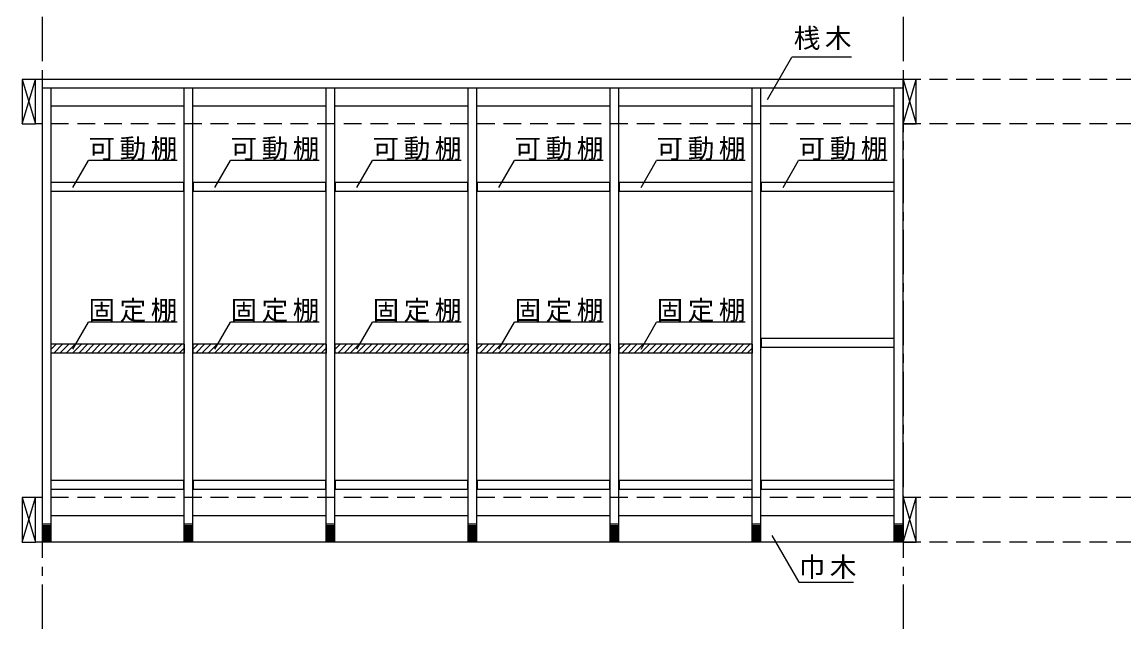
# Model space of a CAD drawing. Units: millimetres at full size, sheet at 1:20; details may follow other scales. Extents: x -3922 to 3878, y -2932 to 2722.
# Drawn here: x -2583 to -100, y -71 to 1289 of the extents above; entities that cross this region are included whole.
import ezdxf

# ---------------------------------------------------------------- set-up
doc = ezdxf.new("R2010")
doc.units = ezdxf.units.MM
doc.header["$LTSCALE"] = 20
doc.linetypes.add('CHAIN1', pattern=[8, 5, -1, 1, -1])
doc.linetypes.add('DASHED2', pattern=[3, 2, -1])
for name, color, linetype in [('0-2_本体', 2, 'Continuous'), ('0-3_固定棚', 3, 'Continuous'), ('0-4_可動棚', 3, 'Continuous'), ('0-5', 4, 'Continuous'), ('0-7_桟木・巾木', 7, 'Continuous'), ('0-8_引き出し', 3, 'Continuous'), ('0-A_文字', 7, 'Continuous'), ('0-B_寸法', 4, 'Continuous'), ('0-C_ハッチ', 4, 'Continuous')]:
    doc.layers.add(name, color=color, linetype=linetype)
doc.styles.add('ＭＳ ゴシック', font='')
doc.styles.get('ＭＳ ゴシック').set_extended_font_data('MS Gothic')

# ---------------------------------------------------------------- blocks, each defined once
blk = doc.blocks.new('R40')
at = {"layer": '0-5', "color": 3}
for p, q in [((10, 18.67), (-10, 18.67)), ((-10, 16), (10, 16)), ((-10, 13.33), (10, 13.33)), ((-10, 10.67), (10, 10.67)), ((-10, 8), (10, 8)), ((-10, 5.33), (10, 5.33)), ((-10, 2.67), (10, 2.67)), ((-10, 0), (10, 0)), ((-10, -2.67), (10, -2.67)), ((-10, -5.33), (10, -5.33)), ((-10, -8), (10, -8)), ((-10, -10.67), (10, -10.67)), ((-10, -13.33), (10, -13.33)), ((-10, -16), (10, -16)), ((-10, -18.67), (10, -18.67))]:
    blk.add_line(p, q, dxfattribs=at)

msp = doc.modelspace()

# ---------------------------------------------------------------- linework, layer by layer
at = {"layer": '0-2_本体', "color": 3}
for p, q in [((-597.87, 1159.05), (-2552.87, 1159.05)), ((-2537.87, 1159.05), (-2537.87, 116.05)), ((-597.87, 116.05), (-597.87, 1159.05)), ((-597.87, 1139.05), (-2537.87, 1139.05)), ((-2517.87, 1139.05), (-2517.87, 116.05)), ((-2217.87, 116.05), (-2217.87, 1139.05)), ((-2197.87, 116.05), (-2197.87, 1139.05)), ((-1897.87, 116.05), (-1897.87, 1139.05)), ((-1877.87, 116.05), (-1877.87, 1139.05)), ((-1577.87, 116.05), (-1577.87, 1139.05)), ((-1557.87, 116.05), (-1557.87, 1139.05)), ((-1257.87, 116.05), (-1257.87, 1139.05)), ((-1237.87, 116.05), (-1237.87, 1139.05)), ((-937.87, 116.05), (-937.87, 1139.05)), ((-917.87, 116.05), (-917.87, 1139.05)), ((-617.87, 116.05), (-617.87, 1139.05)), ((-597.87, 116.05), (-2537.87, 116.05))]:
    msp.add_line(p, q, dxfattribs=at)
at = {"layer": '0-3_固定棚'}
for p, q in [((-2517.87, 562.05), (-2517.87, 542.05)), ((-2217.87, 562.05), (-2517.87, 562.05)), ((-2217.87, 562.05), (-2217.87, 542.05)), ((-2197.87, 562.05), (-2197.87, 542.05)), ((-1897.87, 562.05), (-2197.87, 562.05)), ((-1897.87, 562.05), (-1897.87, 542.05)), ((-1877.87, 562.05), (-1877.87, 542.05)), ((-1577.87, 562.05), (-1877.87, 562.05)), ((-1577.87, 562.05), (-1577.87, 542.05)), ((-1557.87, 562.05), (-1557.87, 542.05)), ((-1257.87, 562.05), (-1557.87, 562.05)), ((-1257.87, 562.05), (-1257.87, 542.05)), ((-1237.87, 562.05), (-1237.87, 542.05)), ((-937.87, 562.05), (-1237.87, 562.05)), ((-937.87, 562.05), (-937.87, 542.05)), ((-2217.87, 542.05), (-2517.87, 542.05)), ((-1897.87, 542.05), (-2197.87, 542.05)), ((-1577.87, 542.05), (-1877.87, 542.05)), ((-1257.87, 542.05), (-1557.87, 542.05)), ((-937.87, 542.05), (-1237.87, 542.05))]:
    msp.add_line(p, q, dxfattribs=at)
at = {"layer": '0-4_可動棚'}
for p, q in [((-2516.87, 906.55), (-2516.87, 926.55)), ((-2218.87, 926.55), (-2516.87, 926.55)), ((-2218.87, 926.55), (-2218.87, 906.55)), ((-2196.87, 906.55), (-2196.87, 926.55)), ((-1898.87, 926.55), (-2196.87, 926.55)), ((-1898.87, 926.55), (-1898.87, 906.55)), ((-1876.87, 906.55), (-1876.87, 926.55)), ((-1578.87, 926.55), (-1876.87, 926.55)), ((-1578.87, 926.55), (-1578.87, 906.55)), ((-1556.87, 906.55), (-1556.87, 926.55)), ((-1258.87, 926.55), (-1556.87, 926.55)), ((-1258.87, 926.55), (-1258.87, 906.55)), ((-1236.87, 906.55), (-1236.87, 926.55)), ((-938.87, 926.55), (-1236.87, 926.55)), ((-938.87, 926.55), (-938.87, 906.55)), ((-916.87, 906.55), (-916.87, 926.55)), ((-618.87, 926.55), (-916.87, 926.55)), ((-618.87, 926.55), (-618.87, 906.55)), ((-2218.87, 906.55), (-2516.87, 906.55)), ((-1898.87, 906.55), (-2196.87, 906.55)), ((-1578.87, 906.55), (-1876.87, 906.55)), ((-1258.87, 906.55), (-1556.87, 906.55)), ((-938.87, 906.55), (-1236.87, 906.55)), ((-618.87, 906.55), (-916.87, 906.55)), ((-618.87, 574.55), (-916.87, 574.55)), ((-618.87, 574.55), (-618.87, 554.55)), ((-2516.87, 234.55), (-2516.87, 254.55)), ((-2218.87, 254.55), (-2516.87, 254.55)), ((-2218.87, 254.55), (-2218.87, 234.55)), ((-2196.87, 234.55), (-2196.87, 254.55)), ((-1898.87, 254.55), (-2196.87, 254.55)), ((-1898.87, 254.55), (-1898.87, 234.55)), ((-1876.87, 234.55), (-1876.87, 254.55)), ((-1578.87, 254.55), (-1876.87, 254.55)), ((-1578.87, 254.55), (-1578.87, 234.55)), ((-1556.87, 234.55), (-1556.87, 254.55)), ((-1258.87, 254.55), (-1556.87, 254.55)), ((-1258.87, 254.55), (-1258.87, 234.55)), ((-1236.87, 234.55), (-1236.87, 254.55)), ((-938.87, 254.55), (-1236.87, 254.55)), ((-938.87, 254.55), (-938.87, 234.55)), ((-916.87, 234.55), (-916.87, 254.55)), ((-618.87, 254.55), (-916.87, 254.55)), ((-618.87, 254.55), (-618.87, 234.55)), ((-2218.87, 234.55), (-2516.87, 234.55)), ((-1898.87, 234.55), (-2196.87, 234.55)), ((-1578.87, 234.55), (-1876.87, 234.55)), ((-1258.87, 234.55), (-1556.87, 234.55)), ((-938.87, 234.55), (-1236.87, 234.55)), ((-618.87, 234.55), (-916.87, 234.55))]:
    msp.add_line(p, q, dxfattribs=at)
msp.add_lwpolyline([(-618.87, 554.55), (-916.87, 554.55), (-916.87, 574.55)], dxfattribs=at)
at = {"layer": '0-7_桟木・巾木'}
for p, q in [((-2217.87, 1099.05), (-2517.87, 1099.05)), ((-1897.87, 1099.05), (-2197.87, 1099.05)), ((-1577.87, 1099.05), (-1877.87, 1099.05)), ((-1257.87, 1099.05), (-1557.87, 1099.05)), ((-937.87, 1099.05), (-1237.87, 1099.05)), ((-617.87, 1099.05), (-917.87, 1099.05)), ((-2517.87, 176.05), (-2217.87, 176.05)), ((-2197.87, 176.05), (-1897.87, 176.05)), ((-1877.87, 176.05), (-1577.87, 176.05)), ((-1557.87, 176.05), (-1257.87, 176.05)), ((-1237.87, 176.05), (-937.87, 176.05)), ((-917.87, 176.05), (-617.87, 176.05))]:
    msp.add_line(p, q, dxfattribs=at)
at = {"layer": '0-8_引き出し'}
for p, q in [((-2582.87, 1159.05), (-2582.87, 1059.05)), ((-2552.87, 1159.05), (-2582.87, 1159.05)), ((-2552.87, 1059.05), (-2552.87, 1159.05)), ((-2582.87, 1059.05), (-2552.87, 1059.05)), ((-2582.87, 216.05), (-2582.87, 116.05)), ((-2552.87, 216.05), (-2582.87, 216.05)), ((-2552.87, 116.05), (-2552.87, 216.05)), ((-597.87, 216.05), (-597.87, 116.05)), ((-2582.87, 116.05), (-2552.87, 116.05)), ((-597.87, 116.05), (-567.87, 116.05))]:
    msp.add_line(p, q, dxfattribs=at)
at = {"layer": '0-8_引き出し', "color": 7}
for p, q in [((-2582.87, 1059.05), (-2552.87, 1159.05)), ((-2582.87, 1159.05), (-2552.87, 1059.05)), ((-597.87, 1159.05), (-567.87, 1059.05)), ((-597.87, 1059.05), (-567.87, 1159.05)), ((-2582.87, 116.05), (-2552.87, 216.05)), ((-2582.87, 216.05), (-2552.87, 116.05)), ((-597.87, 216.05), (-567.87, 116.05)), ((-597.87, 116.05), (-567.87, 216.05))]:
    msp.add_line(p, q, dxfattribs=at)
at = {"layer": '0-8_引き出し'}
msp.add_lwpolyline([(-567.87, 1059.05), (-567.87, 1159.05), (-597.87, 1159.05), (-597.87, 1059.05)], close=True, dxfattribs=at)
msp.add_lwpolyline([(-567.87, 116.05), (-567.87, 216.05), (-597.87, 216.05)], dxfattribs=at)
at = {"layer": '0-A_文字', "linetype": 'CHAIN1'}
for p, q in [((-2537.87, 1940.05), (-2537.87, -2007.71)), ((-597.87, 1940.05), (-597.87, -2007.71))]:
    msp.add_line(p, q, dxfattribs=at)
at = {"layer": '0-A_文字'}
for p, q in [((-2468.22, 915.49), (-2433.2, 976.14)), ((-2233.2, 976.14), (-2433.2, 976.14)), ((-2148.22, 915.49), (-2113.2, 976.14)), ((-1913.2, 976.14), (-2113.2, 976.14)), ((-1828.22, 915.49), (-1793.2, 976.14)), ((-1593.2, 976.14), (-1793.2, 976.14)), ((-1508.22, 915.49), (-1473.2, 976.14)), ((-1273.2, 976.14), (-1473.2, 976.14)), ((-1188.22, 915.49), (-1153.2, 976.14)), ((-953.2, 976.14), (-1153.2, 976.14)), ((-868.22, 915.49), (-833.2, 976.14)), ((-633.2, 976.14), (-833.2, 976.14)), ((-2468.22, 550.99), (-2433.2, 611.64)), ((-2233.2, 611.64), (-2433.2, 611.64)), ((-2148.22, 550.99), (-2113.2, 611.64)), ((-1913.2, 611.64), (-2113.2, 611.64)), ((-1828.22, 550.99), (-1793.2, 611.64)), ((-1593.2, 611.64), (-1793.2, 611.64)), ((-1508.22, 550.99), (-1473.2, 611.64)), ((-1273.2, 611.64), (-1473.2, 611.64)), ((-1188.22, 550.99), (-1153.2, 611.64)), ((-953.2, 611.64), (-1153.2, 611.64)), ((-893.59, 130.81), (-832.87, 25.63)), ((-832.87, 25.63), (-709.11, 25.63))]:
    msp.add_line(p, q, dxfattribs=at)
at = {"layer": '0-B_寸法', "color": 7}
for p in [(-903.48, 1113.97), (-714.07, 1208.94)]:
    msp.add_line(p, (-848.65, 1208.94), dxfattribs=at)
at = {"layer": '0-B_寸法', "linetype": 'DASHED2'}
for p, q in [((2562.13, 1159.05), (-2552.87, 1159.05)), ((2562.13, 1059.05), (-2552.87, 1059.05)), ((2562.13, 216.05), (-2552.87, 216.05)), ((2562.13, 116.05), (-2552.87, 116.05))]:
    msp.add_line(p, q, dxfattribs=at)
at = {"layer": '0-C_ハッチ'}
for p, q in [((-2517.87, 549.89), (-2505.71, 562.05)), ((-2511.56, 542.05), (-2491.56, 562.05)), ((-2497.42, 542.05), (-2477.42, 562.05)), ((-2483.28, 542.05), (-2463.28, 562.05)), ((-2469.14, 542.05), (-2449.14, 562.05)), ((-2455, 542.05), (-2435, 562.05)), ((-2440.85, 542.05), (-2420.85, 562.05)), ((-2426.71, 542.05), (-2406.71, 562.05)), ((-2412.57, 542.05), (-2392.57, 562.05)), ((-2398.43, 542.05), (-2378.43, 562.05)), ((-2384.28, 542.05), (-2364.28, 562.05)), ((-2370.14, 542.05), (-2350.14, 562.05)), ((-2356, 542.05), (-2336, 562.05)), ((-2341.86, 542.05), (-2321.86, 562.05)), ((-2327.72, 542.05), (-2307.72, 562.05)), ((-2313.57, 542.05), (-2293.57, 562.05)), ((-2299.43, 542.05), (-2279.43, 562.05)), ((-2285.29, 542.05), (-2265.29, 562.05)), ((-2271.15, 542.05), (-2251.15, 562.05)), ((-2257.01, 542.05), (-2237.01, 562.05)), ((-2242.86, 542.05), (-2222.86, 562.05)), ((-2228.72, 542.05), (-2217.87, 552.9)), ((-2197.87, 549.89), (-2185.71, 562.05)), ((-2191.56, 542.05), (-2171.56, 562.05)), ((-2177.42, 542.05), (-2157.42, 562.05)), ((-2163.28, 542.05), (-2143.28, 562.05)), ((-2149.14, 542.05), (-2129.14, 562.05)), ((-2135, 542.05), (-2115, 562.05)), ((-2120.85, 542.05), (-2100.85, 562.05)), ((-2106.71, 542.05), (-2086.71, 562.05)), ((-2092.57, 542.05), (-2072.57, 562.05)), ((-2078.43, 542.05), (-2058.43, 562.05)), ((-2064.28, 542.05), (-2044.28, 562.05)), ((-2050.14, 542.05), (-2030.14, 562.05)), ((-2036, 542.05), (-2016, 562.05)), ((-2021.86, 542.05), (-2001.86, 562.05)), ((-2007.72, 542.05), (-1987.72, 562.05)), ((-1993.57, 542.05), (-1973.57, 562.05)), ((-1979.43, 542.05), (-1959.43, 562.05)), ((-1965.29, 542.05), (-1945.29, 562.05)), ((-1951.15, 542.05), (-1931.15, 562.05)), ((-1937.01, 542.05), (-1917.01, 562.05)), ((-1922.86, 542.05), (-1902.86, 562.05)), ((-1908.72, 542.05), (-1897.87, 552.9)), ((-1877.87, 549.89), (-1865.71, 562.05)), ((-1871.56, 542.05), (-1851.56, 562.05)), ((-1857.42, 542.05), (-1837.42, 562.05)), ((-1843.28, 542.05), (-1823.28, 562.05)), ((-1829.14, 542.05), (-1809.14, 562.05)), ((-1815, 542.05), (-1795, 562.05)), ((-1800.85, 542.05), (-1780.85, 562.05)), ((-1786.71, 542.05), (-1766.71, 562.05)), ((-1772.57, 542.05), (-1752.57, 562.05)), ((-1758.43, 542.05), (-1738.43, 562.05)), ((-1744.28, 542.05), (-1724.28, 562.05)), ((-1730.14, 542.05), (-1710.14, 562.05)), ((-1716, 542.05), (-1696, 562.05)), ((-1701.86, 542.05), (-1681.86, 562.05)), ((-1687.72, 542.05), (-1667.72, 562.05)), ((-1673.57, 542.05), (-1653.57, 562.05)), ((-1659.43, 542.05), (-1639.43, 562.05)), ((-1645.29, 542.05), (-1625.29, 562.05)), ((-1631.15, 542.05), (-1611.15, 562.05)), ((-1617.01, 542.05), (-1597.01, 562.05)), ((-1602.86, 542.05), (-1582.86, 562.05)), ((-1588.72, 542.05), (-1577.87, 552.9)), ((-1557.87, 549.89), (-1545.71, 562.05)), ((-1551.56, 542.05), (-1531.56, 562.05)), ((-1537.42, 542.05), (-1517.42, 562.05)), ((-1523.28, 542.05), (-1503.28, 562.05)), ((-1509.14, 542.05), (-1489.14, 562.05)), ((-1495, 542.05), (-1475, 562.05)), ((-1480.85, 542.05), (-1460.85, 562.05)), ((-1466.71, 542.05), (-1446.71, 562.05)), ((-1452.57, 542.05), (-1432.57, 562.05)), ((-1438.43, 542.05), (-1418.43, 562.05)), ((-1424.28, 542.05), (-1404.28, 562.05)), ((-1410.14, 542.05), (-1390.14, 562.05)), ((-1396, 542.05), (-1376, 562.05)), ((-1381.86, 542.05), (-1361.86, 562.05)), ((-1367.72, 542.05), (-1347.72, 562.05)), ((-1353.57, 542.05), (-1333.57, 562.05)), ((-1339.43, 542.05), (-1319.43, 562.05)), ((-1325.29, 542.05), (-1305.29, 562.05)), ((-1311.15, 542.05), (-1291.15, 562.05)), ((-1297.01, 542.05), (-1277.01, 562.05)), ((-1282.86, 542.05), (-1262.86, 562.05)), ((-1268.72, 542.05), (-1257.87, 552.9)), ((-1237.87, 549.89), (-1225.71, 562.05)), ((-1231.56, 542.05), (-1211.56, 562.05)), ((-1217.42, 542.05), (-1197.42, 562.05)), ((-1203.28, 542.05), (-1183.28, 562.05)), ((-1189.14, 542.05), (-1169.14, 562.05)), ((-1175, 542.05), (-1155, 562.05)), ((-1160.85, 542.05), (-1140.85, 562.05)), ((-1146.71, 542.05), (-1126.71, 562.05)), ((-1132.57, 542.05), (-1112.57, 562.05)), ((-1118.43, 542.05), (-1098.43, 562.05)), ((-1104.28, 542.05), (-1084.28, 562.05)), ((-1090.14, 542.05), (-1070.14, 562.05)), ((-1076, 542.05), (-1056, 562.05)), ((-1061.86, 542.05), (-1041.86, 562.05)), ((-1047.72, 542.05), (-1027.72, 562.05)), ((-1033.57, 542.05), (-1013.57, 562.05)), ((-1019.43, 542.05), (-999.43, 562.05)), ((-1005.29, 542.05), (-985.29, 562.05)), ((-991.15, 542.05), (-971.15, 562.05)), ((-977.01, 542.05), (-957.01, 562.05)), ((-962.86, 542.05), (-942.86, 562.05)), ((-948.72, 542.05), (-937.87, 552.9))]:
    msp.add_line(p, q, dxfattribs=at)

# ---------------------------------------------------------------- block references
at = {"layer": '0-5'}
for p in [(-2527.87, 137.38), (-2207.87, 137.38), (-1887.87, 137.38), (-1567.87, 137.38), (-1247.87, 137.38), (-927.87, 137.38), (-607.87, 137.38)]:
    msp.add_blockref('R40', p, dxfattribs=at)

# ---------------------------------------------------------------- texts
at = {"layer": '0-A_文字', "char_height": 43.99, "attachment_point": 7, "style": 'ＭＳ ゴシック'}
for s, insert in [('\\T1.17;可動棚', (-2433.2, 976.14)), ('\\T1.17;可動棚', (-2113.2, 976.14)), ('\\T1.17;可動棚', (-1793.2, 976.14)), ('\\T1.17;可動棚', (-1473.2, 976.14)), ('\\T1.17;可動棚', (-1153.2, 976.14)), ('\\T1.17;可動棚', (-833.2, 976.14)), ('\\T1.17;固定棚', (-2433.2, 611.64)), ('\\T1.17;固定棚', (-2113.2, 611.64)), ('\\T1.17;固定棚', (-1793.2, 611.64)), ('\\T1.17;固定棚', (-1473.2, 611.64)), ('\\T1.17;固定棚', (-1153.2, 611.64)), ('\\T1.17;巾木', (-832.87, 32.75))]:
    msp.add_mtext(s, dxfattribs=dict(at, insert=insert))
at = {"layer": '0-B_寸法', "color": 7, "insert": (-844.07, 1225.39), "char_height": 43.99, "attachment_point": 7, "style": 'ＭＳ ゴシック'}
msp.add_mtext('\\T1.17;桟木', dxfattribs=at)

doc.saveas('drawing.dxf')
